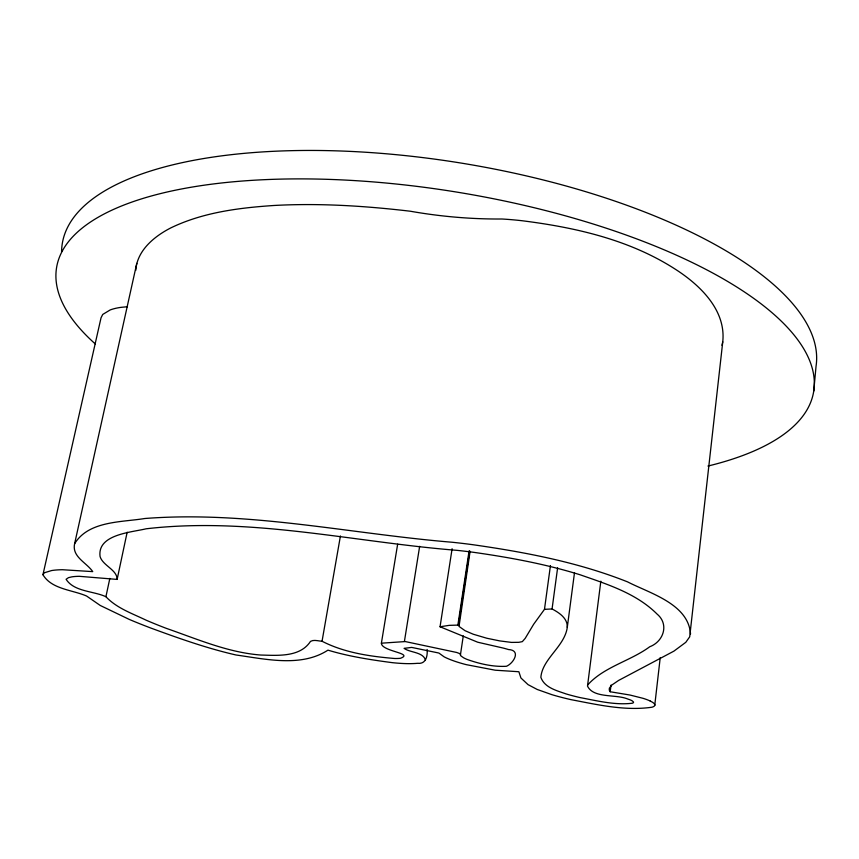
<?xml version="1.0" encoding="UTF-8"?>
<svg xmlns="http://www.w3.org/2000/svg" width="859" height="859" viewBox="0 0 859 859"><rect width="100%" height="100%" fill="white"/><g stroke="black" fill="none" stroke-linecap="round" stroke-linejoin="round"><path stroke-width="1.29" d="M135.786 270.327C136.989 250.452 154.395 236.3 170.855 227.871C202.874 212.388 238.845 207.835 273.946 205.484C319.462 202.982 365.107 205.913 410.334 211.228C440.678 216.575 471.172 219.217 501.946 219.002A149.487 60.377 8.1 0 1 521.896 220.709C575.068 227.388 629.132 239.575 674.777 268.867C699.505 284.608 726.209 309.766 722.752 341.828L689.702 636.82L685.804 642.307L673.885 651.154L618.63 680.425L611.801 685.063L609.375 688.166L609.256 690.078L610.18 691.753L629.991 695.038L643.058 698.324A38.709 6.861 7.9 0 1 650.22 701.03M690.539 634.039C688.446 603.888 649.941 593.397 627.564 581.876C578.128 562.237 525.525 552.24 473.051 544.735A157.895 36.647 8.6 0 0 451.984 542.233C349.72 533.761 248.036 510.536 144.849 518.503C121.377 522.347 88.584 520.769 74.615 543.736C71.705 556.836 86.544 562.548 92.751 571.622L62.396 569.721A71.211 13.626 11.1 0 0 51.583 570.559L44.367 572.77L42.95 574.714C51.486 589.274 72.349 589.822 86.587 596.028L100.267 605.477L129.269 619.414A353.274 71.694 9.2 0 0 151.12 628.154C178.983 638.398 207.094 648.373 236.075 654.998C265.818 659.121 301.144 667.529 327.955 650.145C348.926 656.469 370.68 659.809 392.359 662.665C400.734 663.535 409.195 664.028 417.603 663.309C425.839 664.308 427.718 656.383 427.138 649.49M813.752 391.06L816.05 366.235A381.847 143.84 9.3 0 0 450.578 161.417A381.847 143.84 9.3 0 0 61.58 251.784M425.484 660.077C423.004 651.852 409.968 652.711 404.084 648.362L411.665 647.407L437.134 652.679L438.895 653.055L444.092 656.802A61.29 11.736 8.6 0 0 447.582 658.477A60.538 11.586 8.6 0 0 454.314 661.086A55.62 10.619 8.6 0 0 466.169 664.63L495.203 670.203L518.868 671.738L520.93 677.987L528.06 684.644L537.24 689.476L551.94 694.684A87.854 15.956 7.9 0 0 570.988 699.645C597.52 704.681 624.998 711.145 652.056 707.204A38.805 6.872 7.9 0 0 654.73 705.475L660.238 657.532M610.18 691.753L611.007 685.095M600.838 581.199L587.502 686.094C593.569 698.689 616.128 693.9 628.026 699.129A17.384 3.082 7.9 0 1 632.031 700.74L633.459 701.943A17.502 3.103 7.9 0 1 632.353 703.22C614.915 705.336 597.327 700.804 580.255 697.626A65.885 11.962 7.9 0 1 565.877 693.857C556.707 690.615 544.456 687.63 540.869 677.343C542.276 658.853 564.653 646.494 567.284 627.381L574.456 573.028M567.284 627.381C567.756 618.287 559.134 612.703 552.069 608.956L557.62 567.82M470.088 551.381L459.028 626.415L465.073 630.71L473.202 634.21L486.86 638.248L499.745 640.9L511.492 642.403L518.847 642.317L522.336 641.63L525.182 638.387L533.654 624.268L544.477 609.353L550.447 565.555M452.102 548.74L440.055 626.759L477.733 642.221L502.923 647.997A29.034 5.669 8.6 0 1 508.421 649.533C521.488 650.188 513.521 663.427 506.402 666.283C493.066 667.014 479.612 663.889 467.103 659.422A38.623 7.387 8.6 0 1 463.656 657.822L460.886 655.9L460.059 653.71L456.644 652.464L405.287 641.566L381.396 643.187L397.653 544.187M460.403 655.106L463.28 635.885M458.878 625.567L457.868 625.105L469.089 550.866M458.395 625.245L469.615 551.027M404.417 641.426L419.654 546.324M381.396 643.187C381.493 651.551 414.5 653.162 400.434 658.295A30.484 5.659 9.3 0 1 394.818 658.509C369.982 656.437 344.47 652.754 322.05 641.254L340.432 535.962M322.05 641.254C318.335 641.072 313.814 639.375 310.486 641.405C299.984 657.457 277.629 655.449 260.878 655.041C227.968 652.55 197.269 639.085 166.431 628.401A329.384 66.691 9.2 0 1 146.105 620.177C132.232 613.487 116.706 608.193 105.915 596.726C93.491 590.917 74.11 591.851 66.1 579.288L68.484 577.656L71.963 576.84A47.997 9.181 11.1 0 1 79.275 576.314L117.125 579.406L127.164 532.226M105.915 596.726L109.834 578.418M721.989 345.329L722.752 341.828M74.615 543.736L136.785 263.369M42.95 574.714L101.04 317.798L102.736 314.437L110.156 309.959A67.99 22.839 12.6 0 1 120.861 307.372L127.465 306.717M587.642 685.02C603.737 666.874 630.302 661.097 649.748 646.752C663.62 641.523 669.322 624.235 657.081 614.078C636.315 593.311 607.141 584.217 580.093 574.768C545.486 564.03 509.763 557.459 473.943 552.369A130.675 30.29 8.6 0 0 456.752 550.318C353.414 542.093 250.259 516.613 146.105 528.8C131.384 532.397 97.013 534.352 100.084 556.589C102.812 565.705 117.264 569.828 117.125 579.406M440.055 626.759L449.246 625.352L457.868 625.105M544.477 609.353L552.069 608.956M650.22 701.03L651.938 701.943A39.267 6.958 7.9 0 1 654.73 705.475M95.424 344.051A383.586 139.201 9.3 0 1 228.977 182.205A383.586 139.201 9.3 0 1 727.852 281.569A383.586 139.201 9.3 0 1 707.956 466.05"/></g></svg>
